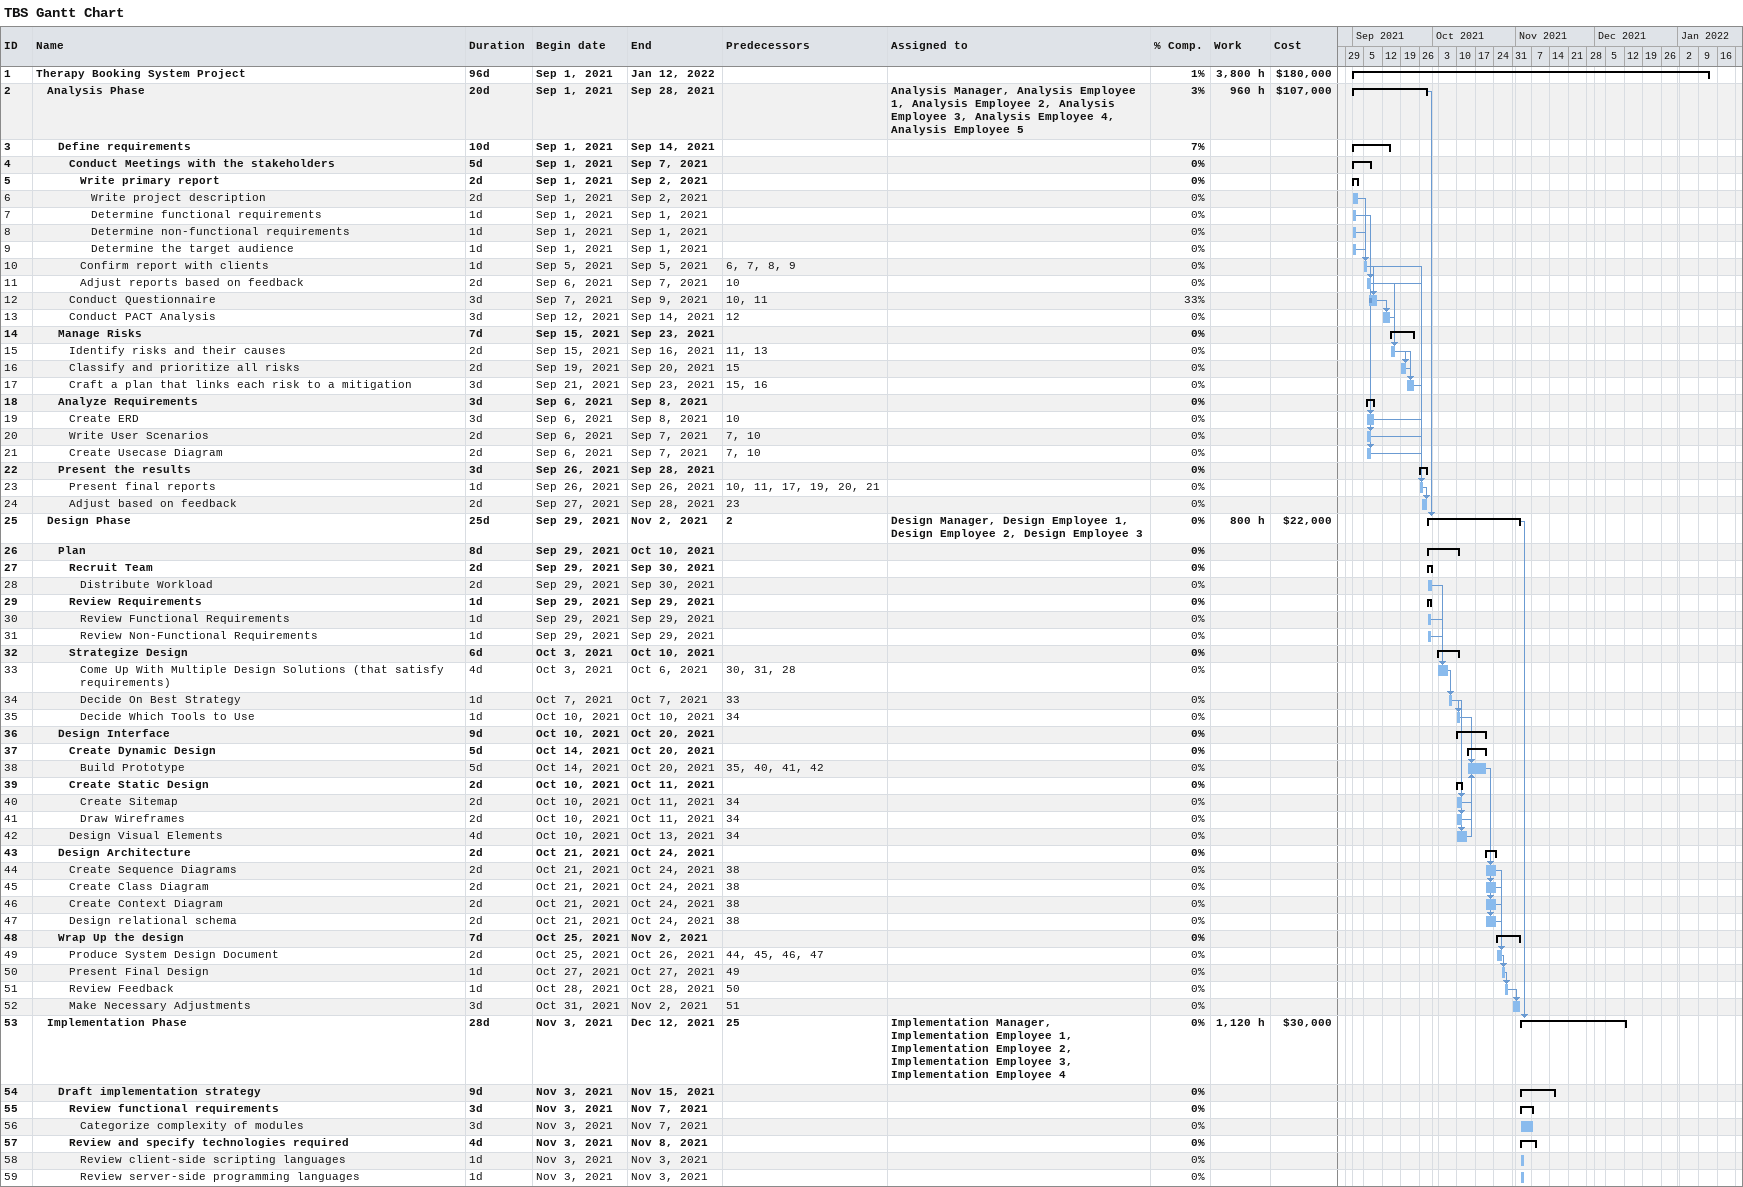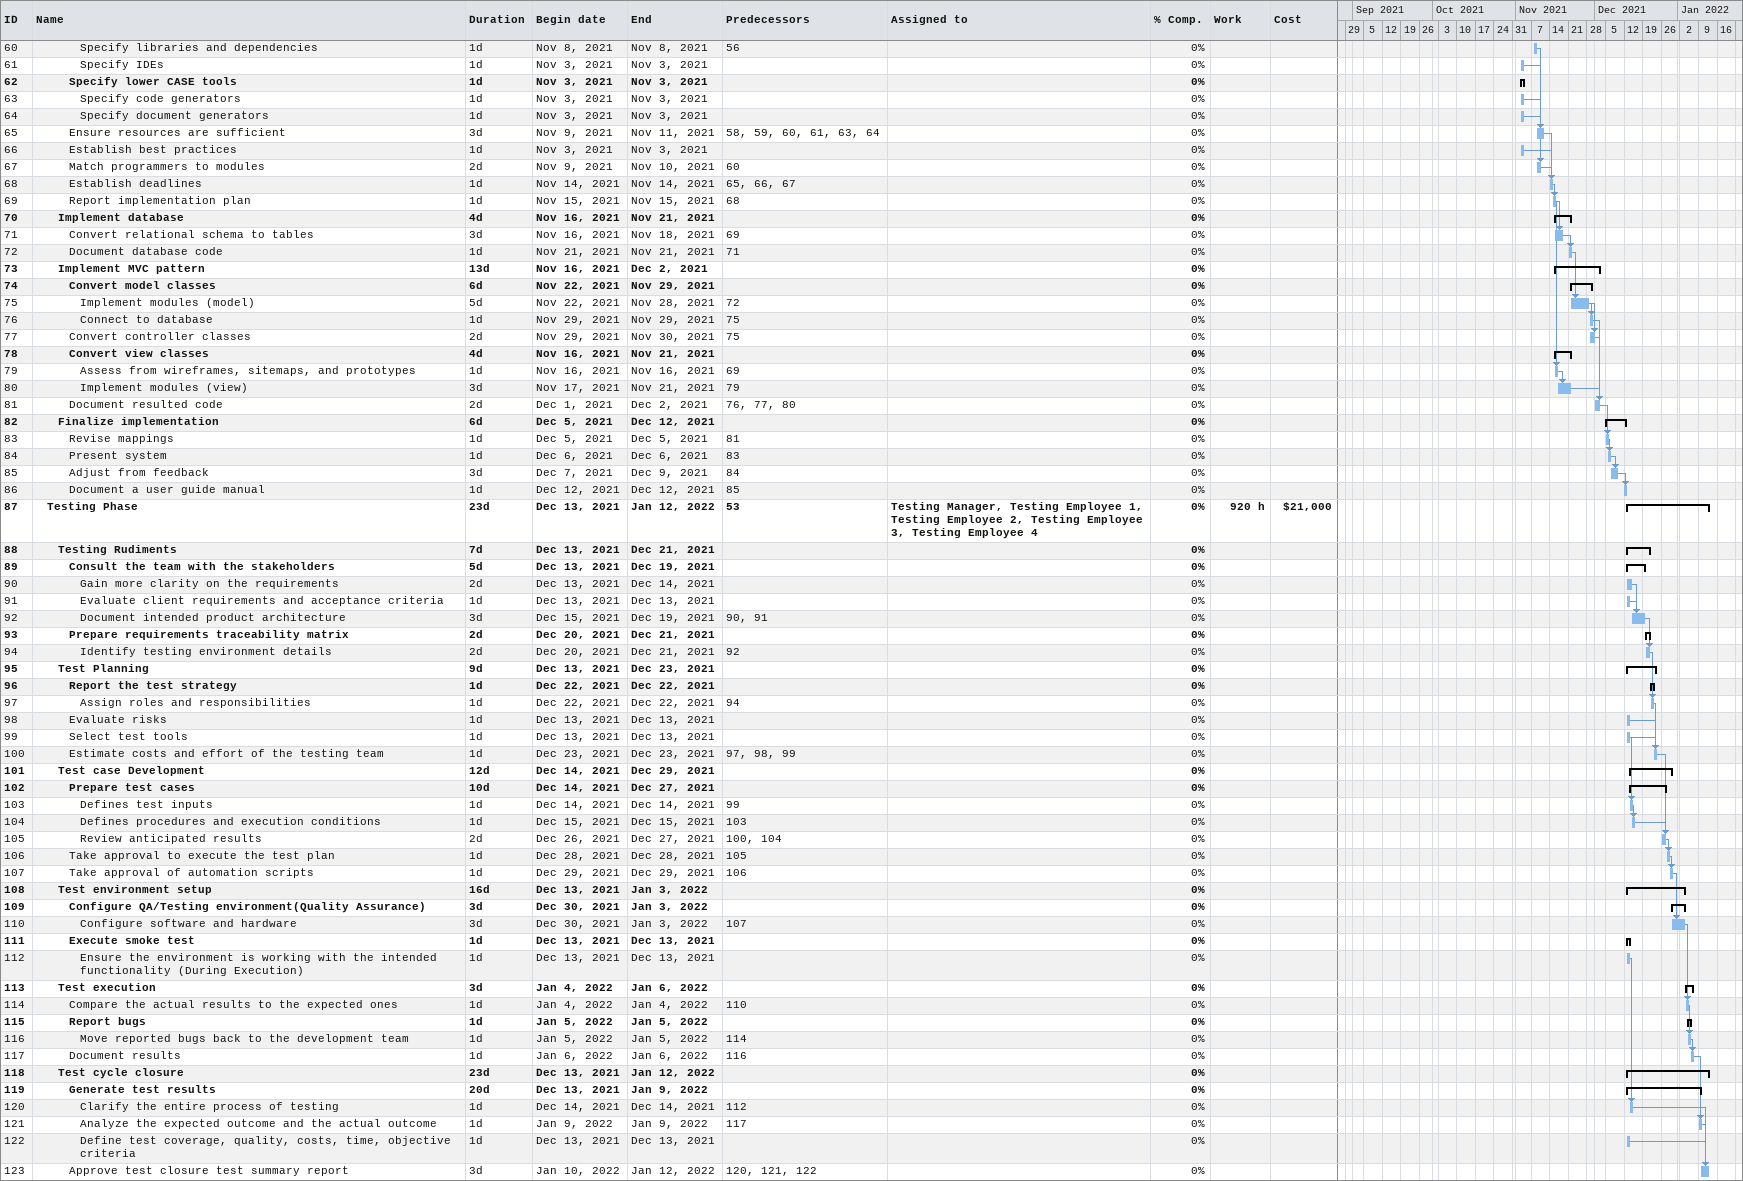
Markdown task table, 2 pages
TBS Gantt Chart

| ID | Level | Task | Duration | Start | Finish | Predecessors | Resources | % complete | Work (h) | Cost ($) |
|---|---|---|---|---|---|---|---|---|---|---|
| 1 | 1 | **Therapy Booking System Project** | 96d | 2021-09-01 | 2022-01-12 |  |  | 1 | 3800 | 180000 |
| 2 | 2 | **Analysis Phase** | 20d | 2021-09-01 | 2021-09-28 |  | Analysis Manager, Analysis Employee 1, Analysis Employee 2, Analysis Employee 3, Analysis Employee 4, Analysis Employee 5 | 3 | 960 | 107000 |
| 3 | 3 | **Define requirements** | 10d | 2021-09-01 | 2021-09-14 |  |  | 7 |  |  |
| 4 | 4 | **Conduct Meetings with the stakeholders** | 5d | 2021-09-01 | 2021-09-07 |  |  | 0 |  |  |
| 5 | 5 | **Write primary report** | 2d | 2021-09-01 | 2021-09-02 |  |  | 0 |  |  |
| 6 | 6 | Write project description | 2d | 2021-09-01 | 2021-09-02 |  |  | 0 |  |  |
| 7 | 6 | Determine functional requirements | 1d | 2021-09-01 | 2021-09-01 |  |  | 0 |  |  |
| 8 | 6 | Determine non-functional requirements | 1d | 2021-09-01 | 2021-09-01 |  |  | 0 |  |  |
| 9 | 6 | Determine the target audience | 1d | 2021-09-01 | 2021-09-01 |  |  | 0 |  |  |
| 10 | 5 | Confirm report with clients | 1d | 2021-09-05 | 2021-09-05 | 6, 7, 8, 9 |  | 0 |  |  |
| 11 | 5 | Adjust reports based on feedback | 2d | 2021-09-06 | 2021-09-07 | 10 |  | 0 |  |  |
| 12 | 4 | Conduct Questionnaire | 3d | 2021-09-07 | 2021-09-09 | 10, 11 |  | 33 |  |  |
| 13 | 4 | Conduct PACT Analysis | 3d | 2021-09-12 | 2021-09-14 | 12 |  | 0 |  |  |
| 14 | 3 | **Manage Risks** | 7d | 2021-09-15 | 2021-09-23 |  |  | 0 |  |  |
| 15 | 4 | Identify risks and their causes | 2d | 2021-09-15 | 2021-09-16 | 11, 13 |  | 0 |  |  |
| 16 | 4 | Classify and prioritize all risks | 2d | 2021-09-19 | 2021-09-20 | 15 |  | 0 |  |  |
| 17 | 4 | Craft a plan that links each risk to a mitigation | 3d | 2021-09-21 | 2021-09-23 | 15, 16 |  | 0 |  |  |
| 18 | 3 | **Analyze Requirements** | 3d | 2021-09-06 | 2021-09-08 |  |  | 0 |  |  |
| 19 | 4 | Create ERD | 3d | 2021-09-06 | 2021-09-08 | 10 |  | 0 |  |  |
| 20 | 4 | Write User Scenarios | 2d | 2021-09-06 | 2021-09-07 | 7, 10 |  | 0 |  |  |
| 21 | 4 | Create Usecase Diagram | 2d | 2021-09-06 | 2021-09-07 | 7, 10 |  | 0 |  |  |
| 22 | 3 | **Present the results** | 3d | 2021-09-26 | 2021-09-28 |  |  | 0 |  |  |
| 23 | 4 | Present final reports | 1d | 2021-09-26 | 2021-09-26 | 10, 11, 17, 19, 20, 21 |  | 0 |  |  |
| 24 | 4 | Adjust based on feedback | 2d | 2021-09-27 | 2021-09-28 | 23 |  | 0 |  |  |
| 25 | 2 | **Design Phase** | 25d | 2021-09-29 | 2021-11-02 | 2 | Design Manager, Design Employee 1, Design Employee 2, Design Employee 3 | 0 | 800 | 22000 |
| 26 | 3 | **Plan** | 8d | 2021-09-29 | 2021-10-10 |  |  | 0 |  |  |
| 27 | 4 | **Recruit Team** | 2d | 2021-09-29 | 2021-09-30 |  |  | 0 |  |  |
| 28 | 5 | Distribute Workload | 2d | 2021-09-29 | 2021-09-30 |  |  | 0 |  |  |
| 29 | 4 | **Review Requirements** | 1d | 2021-09-29 | 2021-09-29 |  |  | 0 |  |  |
| 30 | 5 | Review Functional Requirements | 1d | 2021-09-29 | 2021-09-29 |  |  | 0 |  |  |
| 31 | 5 | Review Non-Functional Requirements | 1d | 2021-09-29 | 2021-09-29 |  |  | 0 |  |  |
| 32 | 4 | **Strategize Design** | 6d | 2021-10-03 | 2021-10-10 |  |  | 0 |  |  |
| 33 | 5 | Come Up With Multiple Design Solutions (that satisfy requirements) | 4d | 2021-10-03 | 2021-10-06 | 30, 31, 28 |  | 0 |  |  |
| 34 | 5 | Decide On Best Strategy | 1d | 2021-10-07 | 2021-10-07 | 33 |  | 0 |  |  |
| 35 | 5 | Decide Which Tools to Use | 1d | 2021-10-10 | 2021-10-10 | 34 |  | 0 |  |  |
| 36 | 3 | **Design Interface** | 9d | 2021-10-10 | 2021-10-20 |  |  | 0 |  |  |
| 37 | 4 | **Create Dynamic Design** | 5d | 2021-10-14 | 2021-10-20 |  |  | 0 |  |  |
| 38 | 5 | Build Prototype | 5d | 2021-10-14 | 2021-10-20 | 35, 40, 41, 42 |  | 0 |  |  |
| 39 | 4 | **Create Static Design** | 2d | 2021-10-10 | 2021-10-11 |  |  | 0 |  |  |
| 40 | 5 | Create Sitemap | 2d | 2021-10-10 | 2021-10-11 | 34 |  | 0 |  |  |
| 41 | 5 | Draw Wireframes | 2d | 2021-10-10 | 2021-10-11 | 34 |  | 0 |  |  |
| 42 | 4 | Design Visual Elements | 4d | 2021-10-10 | 2021-10-13 | 34 |  | 0 |  |  |
| 43 | 3 | **Design Architecture** | 2d | 2021-10-21 | 2021-10-24 |  |  | 0 |  |  |
| 44 | 4 | Create Sequence Diagrams | 2d | 2021-10-21 | 2021-10-24 | 38 |  | 0 |  |  |
| 45 | 4 | Create Class Diagram | 2d | 2021-10-21 | 2021-10-24 | 38 |  | 0 |  |  |
| 46 | 4 | Create Context Diagram | 2d | 2021-10-21 | 2021-10-24 | 38 |  | 0 |  |  |
| 47 | 4 | Design relational schema | 2d | 2021-10-21 | 2021-10-24 | 38 |  | 0 |  |  |
| 48 | 3 | **Wrap Up the design** | 7d | 2021-10-25 | 2021-11-02 |  |  | 0 |  |  |
| 49 | 4 | Produce System Design Document | 2d | 2021-10-25 | 2021-10-26 | 44, 45, 46, 47 |  | 0 |  |  |
| 50 | 4 | Present Final Design | 1d | 2021-10-27 | 2021-10-27 | 49 |  | 0 |  |  |
| 51 | 4 | Review Feedback | 1d | 2021-10-28 | 2021-10-28 | 50 |  | 0 |  |  |
| 52 | 4 | Make Necessary Adjustments | 3d | 2021-10-31 | 2021-11-02 | 51 |  | 0 |  |  |
| 53 | 2 | **Implementation Phase** | 28d | 2021-11-03 | 2021-12-12 | 25 | Implementation Manager, Implementation Employee 1, Implementation Employee 2, Implementation Employee 3, Implementation Employee 4 | 0 | 1120 | 30000 |
| 54 | 3 | **Draft implementation strategy** | 9d | 2021-11-03 | 2021-11-15 |  |  | 0 |  |  |
| 55 | 4 | **Review functional requirements** | 3d | 2021-11-03 | 2021-11-07 |  |  | 0 |  |  |
| 56 | 5 | Categorize complexity of modules | 3d | 2021-11-03 | 2021-11-07 |  |  | 0 |  |  |
| 57 | 4 | **Review and specify technologies required** | 4d | 2021-11-03 | 2021-11-08 |  |  | 0 |  |  |
| 58 | 5 | Review client-side scripting languages | 1d | 2021-11-03 | 2021-11-03 |  |  | 0 |  |  |
| 59 | 5 | Review server-side programming languages | 1d | 2021-11-03 | 2021-11-03 |  |  | 0 |  |  |
| 60 | 5 | Specify libraries and dependencies | 1d | 2021-11-08 | 2021-11-08 | 56 |  | 0 |  |  |
| 61 | 5 | Specify IDEs | 1d | 2021-11-03 | 2021-11-03 |  |  | 0 |  |  |
| 62 | 4 | **Specify lower CASE tools** | 1d | 2021-11-03 | 2021-11-03 |  |  | 0 |  |  |
| 63 | 5 | Specify code generators | 1d | 2021-11-03 | 2021-11-03 |  |  | 0 |  |  |
| 64 | 5 | Specify document generators | 1d | 2021-11-03 | 2021-11-03 |  |  | 0 |  |  |
| 65 | 4 | Ensure resources are sufficient | 3d | 2021-11-09 | 2021-11-11 | 58, 59, 60, 61, 63, 64 |  | 0 |  |  |
| 66 | 4 | Establish best practices | 1d | 2021-11-03 | 2021-11-03 |  |  | 0 |  |  |
| 67 | 4 | Match programmers to modules | 2d | 2021-11-09 | 2021-11-10 | 60 |  | 0 |  |  |
| 68 | 4 | Establish deadlines | 1d | 2021-11-14 | 2021-11-14 | 65, 66, 67 |  | 0 |  |  |
| 69 | 4 | Report implementation plan | 1d | 2021-11-15 | 2021-11-15 | 68 |  | 0 |  |  |
| 70 | 3 | **Implement database** | 4d | 2021-11-16 | 2021-11-21 |  |  | 0 |  |  |
| 71 | 4 | Convert relational schema to tables | 3d | 2021-11-16 | 2021-11-18 | 69 |  | 0 |  |  |
| 72 | 4 | Document database code | 1d | 2021-11-21 | 2021-11-21 | 71 |  | 0 |  |  |
| 73 | 3 | **Implement MVC pattern** | 13d | 2021-11-16 | 2021-12-02 |  |  | 0 |  |  |
| 74 | 4 | **Convert model classes** | 6d | 2021-11-22 | 2021-11-29 |  |  | 0 |  |  |
| 75 | 5 | Implement modules (model) | 5d | 2021-11-22 | 2021-11-28 | 72 |  | 0 |  |  |
| 76 | 5 | Connect to database | 1d | 2021-11-29 | 2021-11-29 | 75 |  | 0 |  |  |
| 77 | 4 | Convert controller classes | 2d | 2021-11-29 | 2021-11-30 | 75 |  | 0 |  |  |
| 78 | 4 | **Convert view classes** | 4d | 2021-11-16 | 2021-11-21 |  |  | 0 |  |  |
| 79 | 5 | Assess from wireframes, sitemaps, and prototypes | 1d | 2021-11-16 | 2021-11-16 | 69 |  | 0 |  |  |
| 80 | 5 | Implement modules (view) | 3d | 2021-11-17 | 2021-11-21 | 79 |  | 0 |  |  |
| 81 | 4 | Document resulted code | 2d | 2021-12-01 | 2021-12-02 | 76, 77, 80 |  | 0 |  |  |
| 82 | 3 | **Finalize implementation** | 6d | 2021-12-05 | 2021-12-12 |  |  | 0 |  |  |
| 83 | 4 | Revise mappings | 1d | 2021-12-05 | 2021-12-05 | 81 |  | 0 |  |  |
| 84 | 4 | Present system | 1d | 2021-12-06 | 2021-12-06 | 83 |  | 0 |  |  |
| 85 | 4 | Adjust from feedback | 3d | 2021-12-07 | 2021-12-09 | 84 |  | 0 |  |  |
| 86 | 4 | Document a user guide manual | 1d | 2021-12-12 | 2021-12-12 | 85 |  | 0 |  |  |
| 87 | 2 | **Testing Phase** | 23d | 2021-12-13 | 2022-01-12 | 53 | Testing Manager, Testing Employee 1, Testing Employee 2, Testing Employee 3, Testing Employee 4 | 0 | 920 | 21000 |
| 88 | 3 | **Testing Rudiments** | 7d | 2021-12-13 | 2021-12-21 |  |  | 0 |  |  |
| 89 | 4 | **Consult the team with the stakeholders** | 5d | 2021-12-13 | 2021-12-19 |  |  | 0 |  |  |
| 90 | 5 | Gain more clarity on the requirements | 2d | 2021-12-13 | 2021-12-14 |  |  | 0 |  |  |
| 91 | 5 | Evaluate client requirements and acceptance criteria | 1d | 2021-12-13 | 2021-12-13 |  |  | 0 |  |  |
| 92 | 5 | Document intended product architecture | 3d | 2021-12-15 | 2021-12-19 | 90, 91 |  | 0 |  |  |
| 93 | 4 | **Prepare requirements traceability matrix** | 2d | 2021-12-20 | 2021-12-21 |  |  | 0 |  |  |
| 94 | 5 | Identify testing environment details | 2d | 2021-12-20 | 2021-12-21 | 92 |  | 0 |  |  |
| 95 | 3 | **Test Planning** | 9d | 2021-12-13 | 2021-12-23 |  |  | 0 |  |  |
| 96 | 4 | **Report the test strategy** | 1d | 2021-12-22 | 2021-12-22 |  |  | 0 |  |  |
| 97 | 5 | Assign roles and responsibilities | 1d | 2021-12-22 | 2021-12-22 | 94 |  | 0 |  |  |
| 98 | 4 | Evaluate risks | 1d | 2021-12-13 | 2021-12-13 |  |  | 0 |  |  |
| 99 | 4 | Select test tools | 1d | 2021-12-13 | 2021-12-13 |  |  | 0 |  |  |
| 100 | 4 | Estimate costs and effort of the testing team | 1d | 2021-12-23 | 2021-12-23 | 97, 98, 99 |  | 0 |  |  |
| 101 | 3 | **Test case Development** | 12d | 2021-12-14 | 2021-12-29 |  |  | 0 |  |  |
| 102 | 4 | **Prepare test cases** | 10d | 2021-12-14 | 2021-12-27 |  |  | 0 |  |  |
| 103 | 5 | Defines test inputs | 1d | 2021-12-14 | 2021-12-14 | 99 |  | 0 |  |  |
| 104 | 5 | Defines procedures and execution conditions | 1d | 2021-12-15 | 2021-12-15 | 103 |  | 0 |  |  |
| 105 | 5 | Review anticipated results | 2d | 2021-12-26 | 2021-12-27 | 100, 104 |  | 0 |  |  |
| 106 | 4 | Take approval to execute the test plan | 1d | 2021-12-28 | 2021-12-28 | 105 |  | 0 |  |  |
| 107 | 4 | Take approval of automation scripts | 1d | 2021-12-29 | 2021-12-29 | 106 |  | 0 |  |  |
| 108 | 3 | **Test environment setup** | 16d | 2021-12-13 | 2022-01-03 |  |  | 0 |  |  |
| 109 | 4 | **Configure QA/Testing environment(Quality Assurance)** | 3d | 2021-12-30 | 2022-01-03 |  |  | 0 |  |  |
| 110 | 5 | Configure software and hardware | 3d | 2021-12-30 | 2022-01-03 | 107 |  | 0 |  |  |
| 111 | 4 | **Execute smoke test** | 1d | 2021-12-13 | 2021-12-13 |  |  | 0 |  |  |
| 112 | 5 | Ensure the environment is working with the intended functionality (During Execution) | 1d | 2021-12-13 | 2021-12-13 |  |  | 0 |  |  |
| 113 | 3 | **Test execution** | 3d | 2022-01-04 | 2022-01-06 |  |  | 0 |  |  |
| 114 | 4 | Compare the actual results to the expected ones | 1d | 2022-01-04 | 2022-01-04 | 110 |  | 0 |  |  |
| 115 | 4 | **Report bugs** | 1d | 2022-01-05 | 2022-01-05 |  |  | 0 |  |  |
| 116 | 5 | Move reported bugs back to the development team | 1d | 2022-01-05 | 2022-01-05 | 114 |  | 0 |  |  |
| 117 | 4 | Document results | 1d | 2022-01-06 | 2022-01-06 | 116 |  | 0 |  |  |
| 118 | 3 | **Test cycle closure** | 23d | 2021-12-13 | 2022-01-12 |  |  | 0 |  |  |
| 119 | 4 | **Generate test results** | 20d | 2021-12-13 | 2022-01-09 |  |  | 0 |  |  |
| 120 | 5 | Clarify the entire process of testing | 1d | 2021-12-14 | 2021-12-14 | 112 |  | 0 |  |  |
| 121 | 5 | Analyze the expected outcome and the actual outcome | 1d | 2022-01-09 | 2022-01-09 | 117 |  | 0 |  |  |
| 122 | 5 | Define test coverage, quality, costs, time, objective criteria | 1d | 2021-12-13 | 2021-12-13 |  |  | 0 |  |  |
| 123 | 4 | Approve test closure test summary report | 3d | 2022-01-10 | 2022-01-12 | 120, 121, 122 |  | 0 |  |  |
